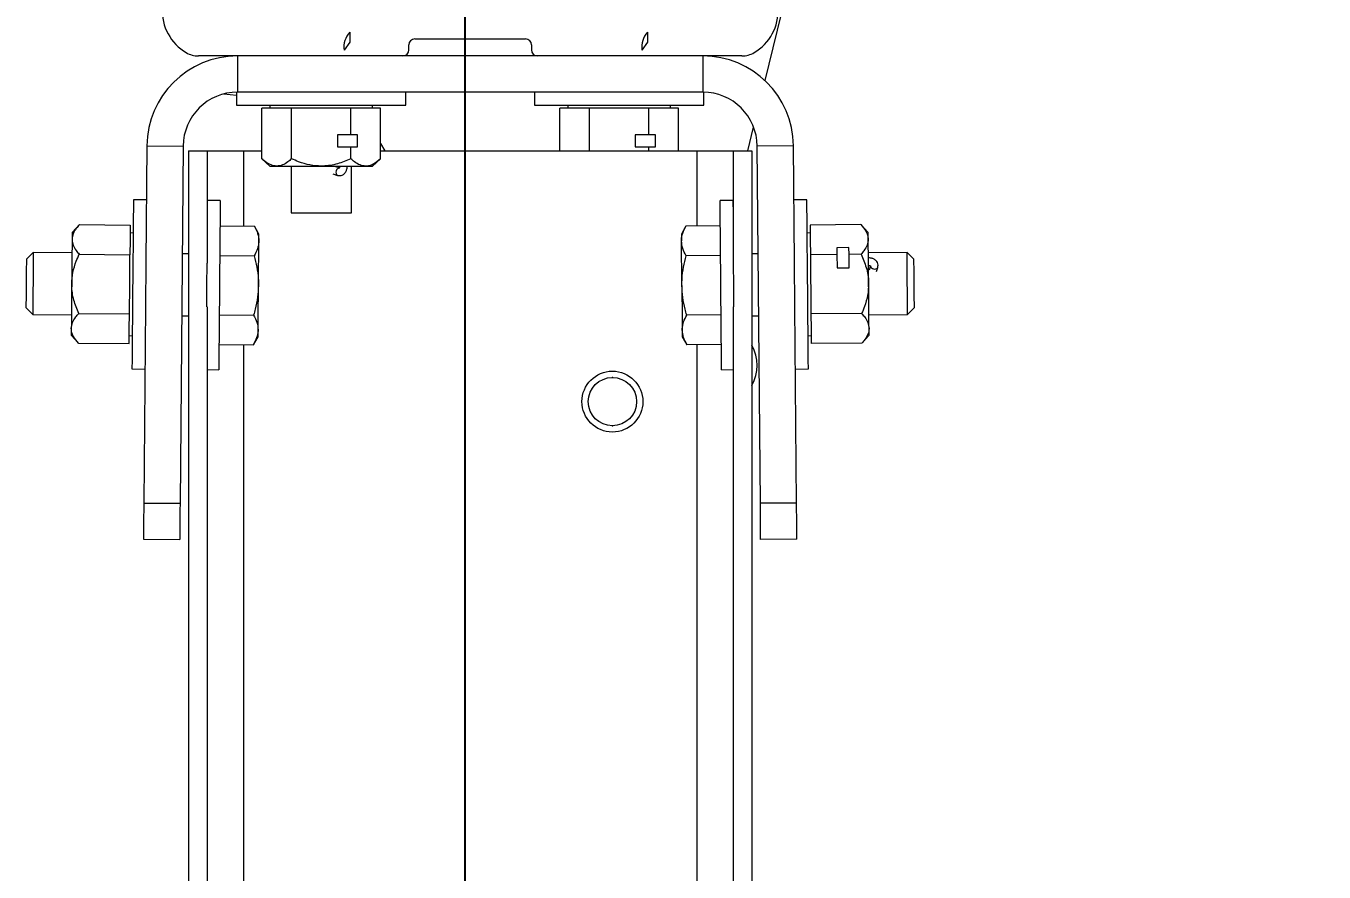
# Model space of a CAD drawing. Header units: feet. Extents: x -17 to 1389, y -162 to 787.
# Drawn here: x 336.49 to 349.75, y 76.68 to 85.32 of the extents above; entities that cross this region are included whole.
import ezdxf

# ---------------------------------------------------------------- set-up
doc = ezdxf.new("R2010")
doc.units = ezdxf.units.FT
doc.header["$MEASUREMENT"] = 0
doc.layers.add('ATI CENTER SUPPORT', color=7, linetype='Continuous')
doc.layers.add('G-ANNO-TEXT', color=1, linetype='Continuous')
doc.styles.add('NEI-A', font='arial.ttf')
doc.dimstyles.new('NEI-A', dxfattribs={"dimtxt": 0.1, "dimasz": 0.125, "dimexe": 0.0625, "dimexo": 0.0625, "dimgap": 0.0625, "dimtad": 0, "dimtih": 1, "dimtoh": 1, "dimdec": 4, "dimzin": 3, "dimdsep": 46, "dimlunit": 4, "dimtxsty": 'NEI-A', "dimcen": 0, "dimadec": 0, "dimazin": 0, "dimtfac": 0.75, "dimtdec": 4, "dimtofl": 0, "dimtmove": 0, "dimatfit": 3, "dimfxl": 1, "dimfrac": 1, "dimtolj": 1, "dimtzin": 0, "dimarcsym": 0})

# ---------------------------------------------------------------- blocks, each defined once
blk = doc.blocks.new('*D15')
at = {"layer": 'Defpoints', "color": 0, "transparency": 16777216}
for p in [(452.896, 98.569), (340.976, 34.976), (452.896, 34.976)]:
    blk.add_point(p, dxfattribs=at)
at = {"layer": 'G-ANNO-TEXT', "color": 0, "lineweight": -2, "transparency": 16777216}
for p, q in [((340.976, 35.039), (340.976, 98.632)), ((341.976, 98.569), (395.53, 98.569)), ((451.896, 98.569), (398.342, 98.569)), ((452.896, 35.039), (452.896, 98.632))]:
    blk.add_line(p, q, dxfattribs=at)
at = {"layer": 'G-ANNO-TEXT', "color": 0, "transparency": 16777216}
for points in [[(341.976, 98.736), (341.976, 98.402), (340.976, 98.569)], [(451.896, 98.736), (451.896, 98.402), (452.896, 98.569)]]:
    blk.add_solid(points, dxfattribs=at)
at = {"layer": 'G-ANNO-TEXT', "color": 0, "transparency": 16777216, "insert": (396.936, 98.569), "char_height": 1, "attachment_point": 5, "style": 'NEI-A'}
blk.add_mtext('\\A1;TBD', dxfattribs=at)

msp = doc.modelspace()

# ---------------------------------------------------------------- linework, layer by layer
at = {"layer": 'ATI CENTER SUPPORT', "color": 8, "linetype": 'Continuous', "lineweight": 15}
for p, q in [((344.03723, 84.76684), (344.63138, 87.19259)), ((339.79507, 85.26014), (339.79507, 85.15998)), ((342.83754, 85.26014), (342.83754, 85.15998)), ((339.79507, 85.15998), (339.73686, 85.0777)), ((340.39911, 85.07981), (340.39911, 85.13165)), ((340.45959, 85.19212), (341.59144, 85.19212)), ((341.65192, 85.13165), (341.65192, 85.07981)), ((342.83754, 85.15998), (342.77933, 85.0777)), ((343.80156, 85.01933), (338.24947, 85.01933)), ((338.64936, 85.01933), (338.64936, 84.64905)), ((343.40167, 85.01933), (343.40167, 84.64905)), ((338.50936, 84.63113), (338.6403, 84.61804)), ((338.6403, 84.64898), (338.6403, 84.51674)), ((343.40167, 84.64905), (338.64936, 84.64905)), ((340.36826, 84.51674), (340.36826, 84.64905)), ((341.68277, 84.64905), (341.68277, 84.51674)), ((343.41073, 84.51674), (343.41073, 84.64898)), ((338.6403, 84.51674), (340.36826, 84.51674)), ((338.89886, 83.96774), (338.89886, 84.48613)), ((340.1097, 84.48613), (338.89886, 84.48613)), ((338.97997, 84.51674), (338.97997, 84.48613)), ((339.20157, 83.96774), (339.20157, 84.48613)), ((339.80699, 84.2146), (339.80699, 84.48613)), ((340.02859, 84.48613), (340.02859, 84.51674)), ((340.1097, 83.96774), (340.1097, 84.48613)), ((341.68277, 84.51674), (343.41073, 84.51674)), ((341.94133, 84.04874), (341.94133, 84.48613)), ((343.15217, 84.48613), (341.94133, 84.48613)), ((342.02244, 84.51674), (342.02244, 84.48613)), ((342.24404, 84.04874), (342.24404, 84.48613)), ((342.84946, 84.2146), (342.84946, 84.48613)), ((343.07106, 84.48613), (343.07106, 84.51674)), ((343.15217, 84.04874), (343.15217, 84.48613)), ((339.87611, 84.2146), (339.66875, 84.2146)), ((339.66875, 84.2146), (339.66875, 84.09117)), ((339.87611, 84.09117), (339.87611, 84.2146)), ((342.91858, 84.2146), (342.71123, 84.2146)), ((342.71123, 84.2146), (342.71123, 84.09117)), ((342.91858, 84.09117), (342.91858, 84.2146)), ((343.86134, 84.04874), (343.92087, 84.29178)), ((337.72322, 84.10124), (337.71282, 82.90907)), ((337.72322, 84.10124), (338.09348, 84.098)), ((338.09348, 84.098), (338.06164, 80.44929)), ((339.66875, 84.09117), (339.87611, 84.09117)), ((339.80699, 83.96774), (339.80699, 84.09117)), ((340.1097, 84.12585), (340.15422, 84.04874)), ((342.71123, 84.09117), (342.91858, 84.09117)), ((342.84946, 84.04874), (342.84946, 84.09117)), ((344.32781, 84.10124), (343.95755, 84.098)), ((343.98939, 80.44929), (343.95755, 84.098)), ((344.33821, 82.90907), (344.32781, 84.10124)), ((338.14724, 84.04874), (338.14724, 62.07168)), ((338.14724, 84.04874), (338.89886, 84.04874)), ((338.33978, 84.04874), (338.33978, 82.9036)), ((338.71006, 84.04874), (338.71006, 83.28151)), ((338.89886, 83.96774), (338.97997, 83.89369)), ((340.02859, 83.89369), (340.1097, 83.96774)), ((340.1097, 84.04874), (343.90379, 84.04874)), ((343.34097, 84.04874), (343.34097, 83.28151)), ((343.71125, 84.04874), (343.71125, 82.9036)), ((343.90379, 84.04874), (343.90379, 62.07168)), ((338.97997, 83.89369), (340.02859, 83.89369)), ((339.19572, 83.89369), (339.19572, 83.4148)), ((339.62237, 83.81468), (339.67159, 83.79904)), ((339.68826, 83.87455), (339.63897, 83.89021)), ((339.81284, 83.4148), (339.81284, 83.89369)), ((337.7184, 83.54873), (337.58609, 83.54989)), ((338.47267, 83.54215), (338.34036, 83.5433)), ((343.71067, 83.5433), (343.57836, 83.54215)), ((344.46494, 83.54989), (344.33263, 83.54873)), ((339.19572, 83.4148), (339.81284, 83.4148)), ((337.03486, 83.29613), (336.9601, 83.21567)), ((337.03486, 83.29613), (337.55323, 83.29161)), ((337.55323, 83.29161), (337.55191, 83.14026)), ((338.47041, 83.2836), (338.82149, 83.28054)), ((338.86761, 83.19902), (338.82149, 83.28054)), ((343.22954, 83.28054), (343.18342, 83.19902)), ((343.58062, 83.2836), (343.22954, 83.28054)), ((345.01617, 83.29613), (344.4978, 83.29161)), ((344.4978, 83.29161), (344.49912, 83.14026)), ((345.09093, 83.21567), (345.01617, 83.29613)), ((337.55191, 83.14026), (337.55059, 82.98891)), ((337.58313, 83.21023), (337.55252, 83.2105)), ((344.49851, 83.2105), (344.4679, 83.21023)), ((344.49912, 83.14026), (344.50044, 82.98891)), ((336.56327, 83.01177), (336.49255, 82.94228)), ((336.95829, 83.00832), (336.56327, 83.01177)), ((344.89478, 83.06147), (344.77136, 83.06039)), ((344.77136, 83.06039), (344.77197, 82.99128)), ((344.89539, 82.99236), (344.89478, 83.06147)), ((345.48776, 83.01177), (345.09274, 83.00832)), ((345.55848, 82.94228), (345.48776, 83.01177)), ((337.03222, 82.99343), (337.55059, 82.98891)), ((337.54795, 82.68621), (337.55059, 82.98891)), ((338.14724, 82.99795), (338.08389, 82.9985)), ((338.46777, 82.9809), (338.81885, 82.97784)), ((343.58326, 82.9809), (343.23218, 82.97784)), ((343.96714, 82.9985), (343.90379, 82.99795)), ((344.77197, 82.99128), (344.50044, 82.98891)), ((344.50044, 82.98891), (344.50573, 82.38351)), ((344.77197, 82.99128), (344.77317, 82.85305)), ((345.01881, 82.99343), (344.89539, 82.99236)), ((344.89659, 82.85412), (344.89539, 82.99236)), ((345.11303, 82.87552), (345.09961, 82.83195)), ((344.77317, 82.85305), (344.89659, 82.85412)), ((345.17532, 82.81612), (345.18869, 82.85951)), ((337.5453, 82.38351), (337.54795, 82.68621)), ((336.48825, 82.4486), (336.55774, 82.37788)), ((336.55774, 82.37788), (336.95276, 82.37443)), ((337.02694, 82.38803), (337.5453, 82.38351)), ((337.54398, 82.23216), (337.5453, 82.38351)), ((337.7089, 82.4605), (337.69138, 80.45253)), ((338.07836, 82.36461), (338.14724, 82.36401)), ((338.33978, 82.455), (338.33978, 62.07168)), ((338.46249, 82.37551), (338.81357, 82.37244)), ((343.58854, 82.37551), (343.23746, 82.37244)), ((343.71125, 82.455), (343.71125, 62.07168)), ((343.90379, 82.36401), (343.97267, 82.36461)), ((344.35965, 80.45253), (344.34213, 82.4605)), ((345.02409, 82.38803), (344.50573, 82.38351)), ((344.50573, 82.38351), (344.50705, 82.23216)), ((345.09827, 82.37443), (345.49329, 82.37788)), ((345.49329, 82.37788), (345.56278, 82.4486)), ((337.54266, 82.08081), (337.54398, 82.23216)), ((344.50705, 82.23216), (344.50837, 82.08081)), ((336.95095, 82.16709), (337.0243, 82.08533)), ((337.0243, 82.08533), (337.54266, 82.08081)), ((337.54337, 82.16192), (337.57398, 82.16165)), ((338.45985, 82.07281), (338.81093, 82.06974)), ((338.81093, 82.06974), (338.85846, 82.15044)), ((343.19257, 82.15044), (343.2401, 82.06974)), ((343.59118, 82.07281), (343.2401, 82.06974)), ((344.47705, 82.16165), (344.50766, 82.16192)), ((345.02673, 82.08533), (344.50837, 82.08081)), ((345.02673, 82.08533), (345.10008, 82.16709)), ((338.71006, 82.07062), (338.71006, 62.07168)), ((343.34097, 82.07062), (343.34097, 62.07168)), ((337.57102, 81.822), (337.70332, 81.82084)), ((338.33978, 81.81529), (338.45759, 81.81426)), ((343.59344, 81.81426), (343.71125, 81.81529)), ((344.34771, 81.82084), (344.48001, 81.822)), ((337.69138, 80.45253), (338.06164, 80.44929)), ((344.35965, 80.45253), (343.98939, 80.44929)), ((337.68815, 80.08226), (338.05841, 80.07903)), ((344.36288, 80.08226), (343.99262, 80.07903))]:
    msp.add_line(p, q, dxfattribs=at)
at = {"layer": 'ATI CENTER SUPPORT', "color": 8, "linetype": 'Continuous', "lineweight": 15, "flags": 128}
for points in [[(337.58609, 83.54989), (337.58603, 83.54307), (337.58586, 83.52274), (337.58556, 83.48922), (337.58516, 83.44302), (337.58465, 83.38489), (337.58405, 83.31573), (337.58336, 83.23664), (337.58259, 83.14887), (337.58176, 83.05379), (337.58088, 82.95292), (337.57997, 82.84783), (337.57903, 82.74019), (337.57808, 82.63169), (337.57714, 82.52405), (337.57622, 82.41897), (337.57534, 82.31809), (337.57451, 82.22302), (337.57375, 82.13524), (337.57306, 82.05615), (337.57245, 81.987), (337.57195, 81.92886), (337.57154, 81.88267), (337.57125, 81.84914), (337.57107, 81.82881), (337.57102, 81.822)], [(338.34036, 83.5433), (338.3403, 83.53649), (338.34013, 83.51616), (338.33983, 83.48263), (338.33978, 83.47641)], [(338.47267, 83.54215), (338.47261, 83.53534), (338.47243, 83.51501), (338.47214, 83.48148), (338.47174, 83.43529), (338.47123, 83.37715), (338.47063, 83.30799), (338.46994, 83.2289), (338.46917, 83.14113), (338.46834, 83.04606), (338.46746, 82.94518), (338.46654, 82.84009), (338.4656, 82.73245), (338.46466, 82.62396), (338.46372, 82.51632), (338.4628, 82.41123), (338.46192, 82.31036), (338.46109, 82.21528), (338.46032, 82.12751), (338.45963, 82.04842), (338.45903, 81.97926), (338.45852, 81.92112), (338.45812, 81.87493), (338.45783, 81.8414), (338.45765, 81.82107), (338.45759, 81.81426)], [(343.59344, 81.81426), (343.59338, 81.82107), (343.5932, 81.8414), (343.59291, 81.87493), (343.59251, 81.92112), (343.592, 81.97926), (343.5914, 82.04842), (343.59071, 82.12751), (343.58994, 82.21528), (343.58911, 82.31036), (343.58823, 82.41123), (343.58731, 82.51632), (343.58637, 82.62396), (343.58543, 82.73245), (343.58449, 82.84009), (343.58357, 82.94518), (343.58269, 83.04606), (343.58186, 83.14113), (343.58109, 83.2289), (343.5804, 83.30799), (343.5798, 83.37715), (343.57929, 83.43529), (343.57889, 83.48148), (343.5786, 83.51501), (343.57842, 83.53534), (343.57836, 83.54215)], [(343.71125, 83.47641), (343.7112, 83.48263), (343.7109, 83.51616), (343.71073, 83.53649), (343.71067, 83.5433)], [(344.48001, 81.822), (344.47996, 81.82881), (344.47978, 81.84914), (344.47949, 81.88267), (344.47908, 81.92886), (344.47858, 81.987), (344.47797, 82.05615), (344.47728, 82.13524), (344.47652, 82.22302), (344.47569, 82.31809), (344.47481, 82.41897), (344.47389, 82.52405), (344.47295, 82.63169), (344.472, 82.74019), (344.47106, 82.84783), (344.47015, 82.95292), (344.46927, 83.05379), (344.46844, 83.14887), (344.46767, 83.23664), (344.46698, 83.31573), (344.46638, 83.38489), (344.46587, 83.44302), (344.46547, 83.48922), (344.46517, 83.52274), (344.465, 83.54307), (344.46494, 83.54989)], [(336.95949, 83.14543), (336.95916, 83.10733), (336.95876, 83.06211), (336.95831, 83.01055), (336.95781, 82.95352), (336.95728, 82.89202), (336.95671, 82.82708), (336.95612, 82.75981), (336.95553, 82.69138)], [(336.9601, 83.21567), (336.96006, 83.21118), (336.95995, 83.19781), (336.95975, 83.17576), (336.95949, 83.14543)], [(338.867, 83.12878), (338.86727, 83.15911), (338.86746, 83.18116), (338.86758, 83.19454), (338.86761, 83.19902)], [(343.18342, 83.19902), (343.18345, 83.19454), (343.18357, 83.18116), (343.18376, 83.15911), (343.18403, 83.12878)], [(345.09154, 83.14543), (345.09128, 83.17576), (345.09108, 83.19781), (345.09097, 83.21118), (345.09093, 83.21567)], [(345.0955, 82.69138), (345.09491, 82.75981), (345.09432, 82.82708), (345.09375, 82.89202), (345.09322, 82.95352), (345.09272, 83.01055), (345.09227, 83.06211), (345.09187, 83.10733), (345.09154, 83.14543)], [(336.56327, 83.01177), (336.56325, 83.01003), (336.56313, 82.99626), (336.5629, 82.96931), (336.56256, 82.93036), (336.56213, 82.88112), (336.56163, 82.82374), (336.56108, 82.76072), (336.5605, 82.69483), (336.55993, 82.62893), (336.55938, 82.56591), (336.55888, 82.50853), (336.55845, 82.45929), (336.55811, 82.42034), (336.55787, 82.39339), (336.55775, 82.37962), (336.55774, 82.37788)], [(338.86304, 82.67473), (338.86364, 82.74317), (338.86422, 82.81043), (338.86479, 82.87537), (338.86533, 82.93688), (338.86582, 82.9939), (338.86627, 83.04546), (338.86667, 83.09068), (338.867, 83.12878)], [(343.18799, 82.67473), (343.18739, 82.74317), (343.18681, 82.81043), (343.18624, 82.87537), (343.1857, 82.93688), (343.18521, 82.9939), (343.18476, 83.04546), (343.18436, 83.09068), (343.18403, 83.12878)], [(345.49053, 82.69483), (345.48995, 82.76072), (345.4894, 82.82374), (345.4889, 82.88112), (345.48847, 82.93036), (345.48813, 82.96931), (345.4879, 82.99626), (345.48778, 83.01003), (345.48776, 83.01177)], [(336.49255, 82.94228), (336.49254, 82.94048), (336.49241, 82.92624), (336.49217, 82.89858), (336.49183, 82.85912), (336.4914, 82.81015), (336.49092, 82.75451), (336.4904, 82.69544), (336.48988, 82.63637), (336.4894, 82.58073), (336.48897, 82.53175), (336.48863, 82.49229), (336.48839, 82.46464), (336.48826, 82.4504), (336.48825, 82.4486)], [(337.71282, 82.90907), (337.71227, 82.84667), (337.71133, 82.73904), (337.71039, 82.63054), (337.70945, 82.5229), (337.7089, 82.4605)], [(338.33478, 82.90365), (338.33424, 82.84125), (338.3333, 82.73361), (338.33235, 82.62511), (338.33141, 82.51747), (338.33087, 82.45507)], [(343.72016, 82.45507), (343.71962, 82.51747), (343.71868, 82.62511), (343.71773, 82.73361), (343.71679, 82.84125), (343.71625, 82.90365)], [(344.34213, 82.4605), (344.34158, 82.5229), (344.34064, 82.63054), (344.33969, 82.73904), (344.33876, 82.84667), (344.33821, 82.90907)], [(345.56063, 82.69544), (345.56011, 82.75451), (345.55963, 82.81015), (345.5592, 82.85912), (345.55886, 82.89858), (345.55862, 82.92624), (345.55849, 82.94048), (345.55848, 82.94228)], [(336.95553, 82.69138), (336.95493, 82.62295), (336.95434, 82.55568), (336.95378, 82.49074), (336.95324, 82.42923), (336.95274, 82.37221), (336.95229, 82.32065), (336.9519, 82.27543), (336.95156, 82.23733)], [(338.85908, 82.22068), (338.85941, 82.25878), (338.8598, 82.304), (338.86025, 82.35556), (338.86075, 82.41259), (338.86129, 82.4741), (338.86185, 82.53904), (338.86244, 82.6063), (338.86304, 82.67473)], [(343.18799, 82.67473), (343.18859, 82.6063), (343.18918, 82.53904), (343.18974, 82.4741), (343.19028, 82.41259), (343.19078, 82.35556), (343.19123, 82.304), (343.19162, 82.25878), (343.19195, 82.22068)], [(345.09947, 82.23733), (345.09913, 82.27543), (345.09874, 82.32065), (345.09829, 82.37221), (345.09779, 82.42923), (345.09725, 82.49074), (345.09669, 82.55568), (345.0961, 82.62295), (345.0955, 82.69138)], [(345.49329, 82.37788), (345.49328, 82.37962), (345.49316, 82.39339), (345.49292, 82.42034), (345.49258, 82.45929), (345.49215, 82.50853), (345.49165, 82.56591), (345.4911, 82.62893), (345.49053, 82.69483)], [(345.56278, 82.4486), (345.56277, 82.4504), (345.56264, 82.46464), (345.5624, 82.49229), (345.56206, 82.53175), (345.56163, 82.58073), (345.56115, 82.63637), (345.56063, 82.69544)], [(336.95156, 82.23733), (336.9513, 82.207), (336.95111, 82.18495), (336.95099, 82.17157), (336.95095, 82.16709)], [(338.85846, 82.15044), (338.8585, 82.15493), (338.85862, 82.16831), (338.85881, 82.19035), (338.85908, 82.22068)], [(343.19195, 82.22068), (343.19222, 82.19035), (343.19241, 82.16831), (343.19253, 82.15493), (343.19257, 82.15044)], [(345.10008, 82.16709), (345.10004, 82.17157), (345.09992, 82.18495), (345.09973, 82.207), (345.09947, 82.23733)], [(337.69138, 80.45253), (337.69075, 80.38029), (337.69014, 80.31083), (337.68959, 80.24682), (337.6891, 80.19071), (337.68869, 80.14466), (337.6884, 80.11045), (337.68821, 80.08938), (337.68815, 80.08226)], [(338.06164, 80.44929), (338.06101, 80.37706), (338.06041, 80.3076), (338.05985, 80.24359), (338.05936, 80.18748), (338.05896, 80.14143), (338.05866, 80.10722), (338.05847, 80.08615), (338.05841, 80.07903)], [(343.99262, 80.07903), (343.99256, 80.08615), (343.99237, 80.10722), (343.99207, 80.14143), (343.99167, 80.18748), (343.99118, 80.24359), (343.99062, 80.3076), (343.99002, 80.37706), (343.98939, 80.44929)], [(344.36288, 80.08226), (344.36282, 80.08938), (344.36263, 80.11045), (344.36234, 80.14466), (344.36193, 80.19071), (344.36144, 80.24682), (344.36089, 80.31083), (344.36028, 80.38029), (344.35965, 80.45253)]]:
    msp.add_lwpolyline(points, dxfattribs=at)
at = {"layer": 'ATI CENTER SUPPORT', "color": 8, "linetype": 'Continuous', "lineweight": 15}
for radius in [0.31103, 0.24685]:
    msp.add_circle((342.47836, 81.48829), radius, dxfattribs=at)
for centre, radius, start, end in [((338.37339, 85.47967), 0.4937, 176.99525, 239.866792), ((343.67764, 85.47967), 0.4937, 300.133208, 3.00475), ((339.95518, 85.10856), 0.22049, 136.566238, 188.044705), ((342.99765, 85.10855), 0.22049, 136.566391, 188.044282), ((340.45959, 85.13165), 0.06048, 90, 180), ((341.59144, 85.13165), 0.06048, 0, 90), ((338.64936, 84.09315), 0.92618, 90, 179.5), ((338.24947, 85.26618), 0.24685, 239.866792, 270), ((340.33863, 85.07981), 0.06048, 270, 0), ((341.7124, 85.07981), 0.06048, 180, 270), ((343.40167, 84.09315), 0.92618, 0.5, 90), ((343.80156, 85.26618), 0.24685, 270, 300.133208), ((338.64936, 84.09315), 0.5559, 90, 179.5), ((343.40167, 84.09315), 0.5559, 0.5, 90), ((339.68755, 83.82936), 0.03426, 155.490519, 242.252349), ((339.69364, 83.83596), 0.03804, 101.042493, 168.455794), ((345.15158, 82.88124), 0.03804, 191.541809, 258.955733), ((345.15823, 82.8752), 0.03426, 245.991228, 332.752007), ((343.52329, 81.85857), 0.43199, 331.742177, 28.257823)]:
    msp.add_arc(centre, radius, start, end, dxfattribs=at)
for points, knots in [([(339.05021, 83.89369), (339.04886, 83.8937), (339.02912, 83.89388), (338.99043, 83.90282), (338.94125, 83.9311), (338.91135, 83.95695), (338.89886, 83.96774)], [0, 0, 0, 0, 0.0258506, 0.37744541, 0.73993183, 1, 1, 1, 1]), ([(339.20157, 83.96774), (339.18873, 83.95672), (339.15854, 83.9308), (339.10802, 83.90074), (339.06966, 83.89606), (339.05021, 83.89369)], [0, 0, 0, 0, 0.26718885, 0.62845159, 1, 1, 1, 1]), ([(339.50428, 83.89369), (339.46547, 83.89606), (339.38651, 83.90088), (339.28557, 83.93153), (339.22516, 83.95757), (339.20157, 83.96774)], [0, 0, 0, 0, 0.37067696, 0.75427554, 1, 1, 1, 1]), ([(339.80699, 83.96774), (339.76222, 83.94917), (339.67108, 83.91136), (339.56642, 83.89433), (339.5103, 83.89375), (339.50428, 83.89369)], [0, 0, 0, 0, 0.46298014, 0.94243504, 1, 1, 1, 1]), ([(339.95835, 83.89369), (339.93894, 83.89606), (339.89946, 83.90088), (339.84899, 83.93153), (339.81878, 83.95757), (339.80699, 83.96774)], [0, 0, 0, 0, 0.37067703, 0.75427572, 1, 1, 1, 1]), ([(340.1097, 83.96774), (340.08731, 83.94917), (340.04175, 83.91136), (339.98942, 83.89433), (339.96135, 83.89375), (339.95835, 83.89369)], [0, 0, 0, 0, 0.46298018, 0.94243506, 1, 1, 1, 1]), ([(339.67159, 83.79904), (339.67896, 83.79748), (339.69512, 83.79405), (339.72023, 83.80074), (339.74241, 83.81667), (339.75901, 83.84044), (339.76824, 83.86744), (339.76923, 83.88603), (339.76964, 83.89369)], [0, 0, 0, 0, 0.145861, 0.3200503, 0.48915506, 0.66950686, 0.86392252, 1, 1, 1, 1]), ([(339.69263, 83.89369), (339.69251, 83.8911), (339.69226, 83.88568), (339.69031, 83.87849), (339.68793, 83.87348), (339.68614, 83.87153), (339.68636, 83.8717), (339.68643, 83.87175)], [0, 0, 0, 0, 0.21123493, 0.44109795, 0.66575816, 0.88941568, 1, 1, 1, 1]), ([(337.03486, 83.29613), (337.02373, 83.28339), (336.99755, 83.25343), (336.96705, 83.20318), (336.96203, 83.16486), (336.95949, 83.14543)], [0, 0, 0, 0, 0.26718847, 0.62845124, 1, 1, 1, 1]), ([(338.82149, 83.28054), (338.83437, 83.25585), (338.86035, 83.20601), (338.86477, 83.15468), (338.867, 83.12878)], [0, 0, 0, 0, 0.49545792, 1, 1, 1, 1]), ([(343.18403, 83.12878), (343.18405, 83.13237), (343.18424, 83.15954), (343.19402, 83.21085), (343.21763, 83.25717), (343.22954, 83.28054)], [0, 0, 0, 0, 0.07010141, 0.53079006, 1, 1, 1, 1]), ([(345.01617, 83.29613), (345.03494, 83.27391), (345.07315, 83.22867), (345.09063, 83.17649), (345.09145, 83.14844), (345.09154, 83.14543)], [0, 0, 0, 0, 0.46298047, 0.94243465, 1, 1, 1, 1]), ([(336.95949, 83.14543), (336.95949, 83.14408), (336.9595, 83.12434), (336.9681, 83.08556), (336.99595, 83.03615), (337.02153, 83.00602), (337.03222, 82.99343)], [0, 0, 0, 0, 0.02585006, 0.37744481, 0.739932, 1, 1, 1, 1]), ([(345.09154, 83.14543), (345.08934, 83.12601), (345.08487, 83.08648), (345.05466, 83.03575), (345.02888, 83.00532), (345.01881, 82.99343)], [0, 0, 0, 0, 0.37067663, 0.75427565, 1, 1, 1, 1]), ([(338.867, 83.12878), (338.86691, 83.12519), (338.86625, 83.09803), (338.85558, 83.0469), (338.83117, 83.001), (338.81885, 82.97784)], [0, 0, 0, 0, 0.07010155, 0.53079088, 1, 1, 1, 1]), ([(343.23218, 82.97784), (343.21887, 83.00231), (343.19203, 83.05169), (343.18671, 83.10293), (343.18403, 83.12878)], [0, 0, 0, 0, 0.49545803, 1, 1, 1, 1]), ([(336.95553, 82.69138), (336.95823, 82.73016), (336.96374, 82.80908), (336.99527, 82.90975), (337.02185, 82.96993), (337.03222, 82.99343)], [0, 0, 0, 0, 0.37067727, 0.75427646, 1, 1, 1, 1]), ([(338.81885, 82.97784), (338.82859, 82.93968), (338.84815, 82.863), (338.86174, 82.76108), (338.86269, 82.69803), (338.86304, 82.67473)], [0, 0, 0, 0, 0.38441372, 0.77255038, 1, 1, 1, 1]), ([(343.18799, 82.67473), (343.18834, 82.69803), (343.18928, 82.76066), (343.20279, 82.86258), (343.22235, 82.93927), (343.23218, 82.97784)], [0, 0, 0, 0, 0.22744919, 0.61150712, 1, 1, 1, 1]), ([(345.01881, 82.99343), (345.03777, 82.94882), (345.07638, 82.85802), (345.09432, 82.75351), (345.09539, 82.69739), (345.0955, 82.69138)], [0, 0, 0, 0, 0.46298017, 0.94243556, 1, 1, 1, 1]), ([(345.18869, 82.85951), (345.19019, 82.86689), (345.19347, 82.88308), (345.18656, 82.90813), (345.17044, 82.93017), (345.14653, 82.94656), (345.11944, 82.95556), (345.10084, 82.95639), (345.09319, 82.95673)], [0, 0, 0, 0, 0.14586079, 0.32005117, 0.48915406, 0.66950382, 0.8639219, 1, 1, 1, 1]), ([(345.09386, 82.87972), (345.09645, 82.87962), (345.10187, 82.87943), (345.10908, 82.87754), (345.1141, 82.8752), (345.11608, 82.87343), (345.11591, 82.87365), (345.11585, 82.87372)], [0, 0, 0, 0, 0.211237022, 0.441097874, 0.665758083, 0.889415336, 1, 1, 1, 1]), ([(337.02694, 82.38803), (337.00875, 82.43297), (336.97174, 82.52443), (336.95562, 82.62924), (336.95554, 82.68536), (336.95553, 82.69138)], [0, 0, 0, 0, 0.46297987, 0.94243481, 1, 1, 1, 1]), ([(338.86304, 82.67473), (338.86108, 82.63436), (338.85713, 82.55298), (338.83625, 82.45232), (338.81931, 82.39267), (338.81357, 82.37244)], [0, 0, 0, 0, 0.39428965, 0.79459932, 1, 1, 1, 1]), ([(343.23746, 82.37244), (343.23172, 82.39267), (343.21494, 82.45177), (343.19399, 82.5524), (343.19, 82.63378), (343.18799, 82.67473)], [0, 0, 0, 0, 0.20540122, 0.60004911, 1, 1, 1, 1]), ([(345.0955, 82.69138), (345.09347, 82.65255), (345.08934, 82.57355), (345.05958, 82.47235), (345.03406, 82.41171), (345.02409, 82.38803)], [0, 0, 0, 0, 0.37067644, 0.75427552, 1, 1, 1, 1]), ([(336.95156, 82.23733), (336.9541, 82.25671), (336.95926, 82.29615), (336.99035, 82.34635), (337.01666, 82.37633), (337.02694, 82.38803)], [0, 0, 0, 0, 0.37067756, 0.75427565, 1, 1, 1, 1]), ([(338.81357, 82.37244), (338.82644, 82.34775), (338.85243, 82.29791), (338.85685, 82.24658), (338.85908, 82.22068)], [0, 0, 0, 0, 0.49545735, 1, 1, 1, 1]), ([(343.19195, 82.22068), (343.19198, 82.22427), (343.19216, 82.25144), (343.20195, 82.30276), (343.22555, 82.34907), (343.23746, 82.37244)], [0, 0, 0, 0, 0.07010184, 0.53079063, 1, 1, 1, 1]), ([(345.02409, 82.38803), (345.03522, 82.37529), (345.06141, 82.34533), (345.09191, 82.29508), (345.09692, 82.25676), (345.09947, 82.23733)], [0, 0, 0, 0, 0.2671888, 0.62845063, 1, 1, 1, 1]), ([(337.0243, 82.08533), (337.00592, 82.10788), (336.9685, 82.15378), (336.95193, 82.20626), (336.9516, 82.23432), (336.95156, 82.23733)], [0, 0, 0, 0, 0.46298045, 0.94243509, 1, 1, 1, 1]), ([(338.85908, 82.22068), (338.85899, 82.2171), (338.85833, 82.18993), (338.84765, 82.1388), (338.82324, 82.0929), (338.81093, 82.06974)], [0, 0, 0, 0, 0.07010118, 0.53079079, 1, 1, 1, 1]), ([(343.2401, 82.06974), (343.2268, 82.09421), (343.19995, 82.14359), (343.19464, 82.19483), (343.19195, 82.22068)], [0, 0, 0, 0, 0.49545813, 1, 1, 1, 1]), ([(345.09947, 82.23733), (345.09946, 82.23598), (345.09946, 82.21624), (345.09086, 82.17746), (345.063, 82.12805), (345.03742, 82.09792), (345.02673, 82.08533)], [0, 0, 0, 0, 0.02584967, 0.3774455, 0.73993171, 1, 1, 1, 1])]:
    msp.add_open_spline(points, degree=3, knots=knots, dxfattribs=at)
for p in [(342.47836, 81.73514), (342.47836, 81.24144)]:
    msp.add_point(p, dxfattribs=at)

# ---------------------------------------------------------------- dimensions: what is measured, and where the dimension line sits
at = {"layer": 'G-ANNO-TEXT'}
dim = msp.add_linear_dim(base=(452.89588, 98.56909), p1=(340.9765, 34.97633), p2=(452.89588, 34.97633), angle=180, text='TBD', dimstyle='NEI-A', override={"dimtxt": 1, "dimasz": 1}, dxfattribs=at)
dim.commit()
dim.dimension.update_dxf_attribs({"geometry": '*D15', "text_midpoint": (396.93619, 98.56909)})

doc.saveas('drawing.dxf')
